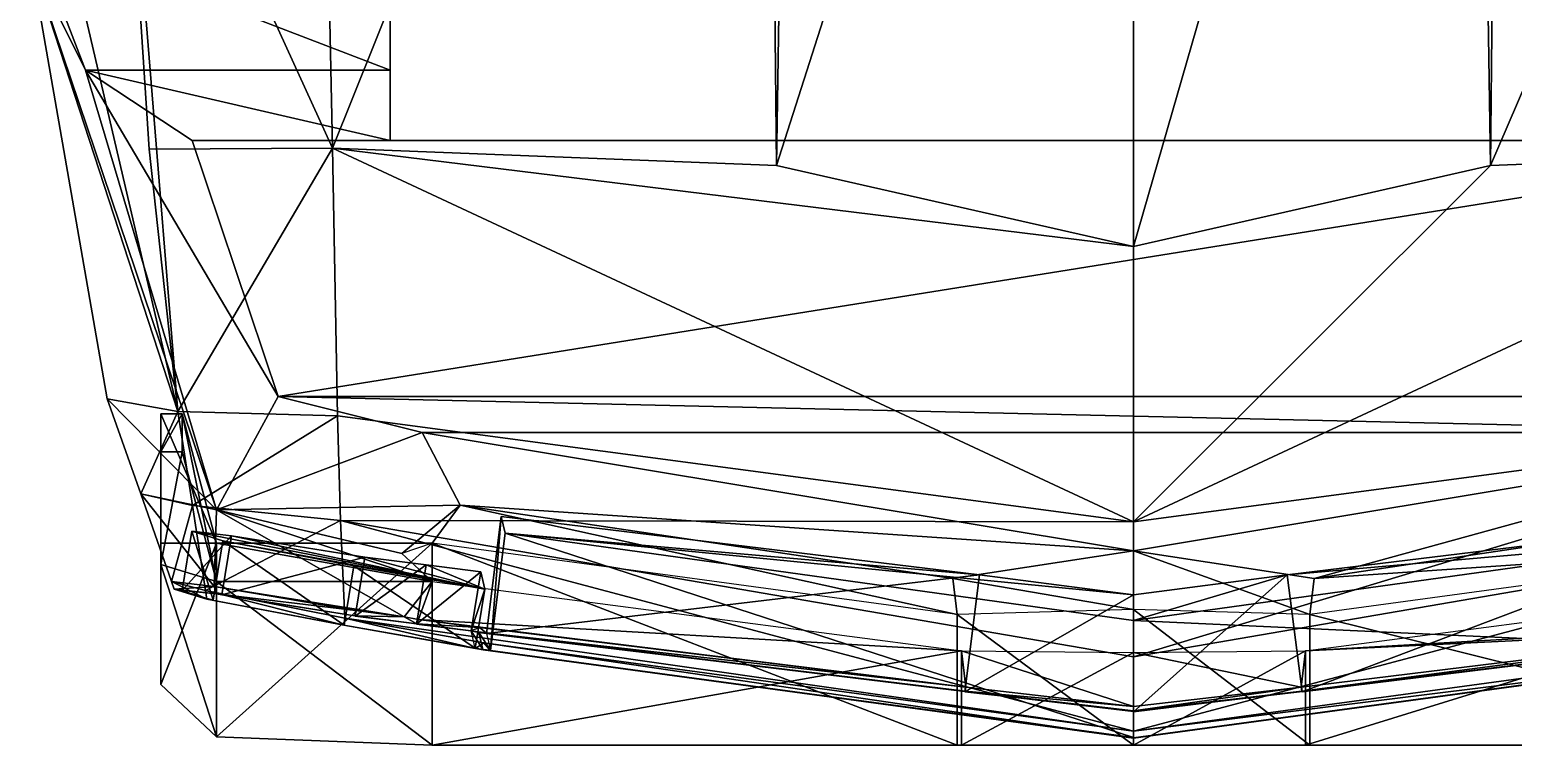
# Model space of a CAD drawing. Header units: metres. Extents: x -3 to 3, y -7.1 to 8.4.
# Drawn here: x -2.863 to 0.986, y -7.056 to -5.199 of the extents above; entities that cross this region are included whole.
import ezdxf

# ---------------------------------------------------------------- set-up
doc = ezdxf.new("R2010")
doc.units = ezdxf.units.M

msp = doc.modelspace()

# ---------------------------------------------------------------- linework, layer by layer
for points in [[(-0.9257, -5.5516, 1.002), (0.0002, -5.7622, 1.0222), (0.0002, -2.6596, 1.3116)], [(0.0002, -2.6596, 1.3116), (-0.8813, -2.7043, 1.2843), (-0.9257, -5.5516, 1.002)], [(0.8818, -2.7043, 1.2843), (0.0002, -2.6596, 1.3116), (0.0002, -5.7622, 1.0222)], [(-0.9548, -2.7082, 1.1427), (-2.1354, -2.7431, 1.0449), (-2.0779, -5.5063, 0.8355)], [(-2.0779, -5.5063, 0.8355), (-0.9257, -5.5516, 1.002), (-0.9548, -2.7082, 1.1427)], [(-0.9257, -5.5516, 1.002), (-0.8813, -2.7043, 1.2843), (-0.9548, -2.7082, 1.1427)], [(0.0002, -5.7622, 1.0222), (0.9262, -5.5516, 1.002), (0.8818, -2.7043, 1.2843)], [(0.9262, -5.5516, 1.002), (0.9552, -2.7082, 1.1427), (0.8818, -2.7043, 1.2843)], [(2.1359, -2.7431, 1.0449), (0.9552, -2.7082, 1.1427), (0.9262, -5.5516, 1.002)], [(-2.0779, -5.5063, 0.8355), (-2.1354, -2.7431, 1.0449), (-2.6323, -4.2904, 0.9985)], [(1.9286, -5.4871, -0.8517), (-1.9282, -5.4871, -0.8517), (-1.9282, -2.7434, -1.0927)], [(-1.9282, -2.7434, -1.0927), (1.9287, -2.7434, -1.0927), (1.9286, -5.4871, -0.8517)], [(-1.9282, -2.7434, -1.0927), (-1.9282, -5.4871, -0.8517), (-1.9279, -4.9484, -0.0085)], [(0.9262, -5.5516, 1.002), (2.0784, -5.5063, 0.8355), (2.1359, -2.7431, 1.0449)], [(-2.6323, -4.2904, 0.9985), (-2.8631, -4.5416, 0.4161), (-2.4785, -6.19, 0.7203)], [(-2.6323, -4.2904, 0.9985), (-2.553, -5.5091, 0.8615), (-2.0779, -5.5063, 0.8355)], [(-2.6323, -4.2904, 0.9985), (-2.4785, -6.19, 0.7203), (-2.553, -5.5091, 0.8615)], [(-2.8631, -4.5416, 0.4161), (-2.8611, -5.0161, 0.1009), (-2.4785, -6.19, 0.7203)], [(-2.7183, -5.3044, -0.4097), (-2.8611, -5.0161, 0.1009), (-2.8552, -4.9484, -0.0083)], [(-1.928, -5.3044, -0.4099), (-2.7183, -5.3044, -0.4097), (-2.8552, -4.9484, -0.0083)], [(-2.8552, -4.9484, -0.0083), (-1.9279, -4.9484, -0.0085), (-1.928, -5.3044, -0.4099)], [(-1.9279, -4.9484, -0.0085), (-1.9282, -5.4871, -0.8517), (-1.928, -5.3044, -0.4099)], [(-2.3787, -6.4451, -0.4195), (-2.6619, -6.157, 0.0771), (-2.8611, -5.0161, 0.1009)], [(-2.8611, -5.0161, 0.1009), (-2.7183, -5.3044, -0.4097), (-2.3787, -6.4451, -0.4195)], [(-2.8611, -5.0161, 0.1009), (-2.6619, -6.157, 0.0771), (-2.4785, -6.19, 0.7203)], [(-2.2188, -6.1513, -0.8346), (-2.3787, -6.4451, -0.4195), (-2.7183, -5.3044, -0.4097)], [(-2.7183, -5.3044, -0.4097), (-2.4417, -5.4871, -0.8516), (-2.2188, -6.1513, -0.8346)], [(-1.9282, -5.4871, -0.8517), (-2.4417, -5.4871, -0.8516), (-2.7183, -5.3044, -0.4097)], [(-2.7183, -5.3044, -0.4097), (-1.928, -5.3044, -0.4099), (-1.9282, -5.4871, -0.8517)], [(1.9286, -5.4871, -0.8517), (-2.2188, -6.1513, -0.8346), (-2.4417, -5.4871, -0.8516)], [(-2.4417, -5.4871, -0.8516), (-1.9282, -5.4871, -0.8517), (1.9286, -5.4871, -0.8517)], [(2.2192, -6.1513, -0.8346), (-2.2188, -6.1513, -0.8346), (1.9286, -5.4871, -0.8517)], [(-2.0779, -5.5063, 0.8355), (-2.553, -5.5091, 0.8615), (-2.4785, -6.19, 0.7203)], [(-2.4785, -6.19, 0.7203), (-2.065, -6.2009, 0.7181), (-2.0779, -5.5063, 0.8355)], [(-2.0779, -5.5063, 0.8355), (-2.065, -6.2009, 0.7181), (0.0002, -6.4761, 0.8189)], [(0.0002, -6.4761, 0.8189), (0.0002, -5.7622, 1.0222), (-2.0779, -5.5063, 0.8355)], [(-2.0779, -5.5063, 0.8355), (0.0002, -5.7622, 1.0222), (-0.9257, -5.5516, 1.002)], [(0.0002, -6.4761, 0.8189), (2.0655, -6.2009, 0.7181), (2.0784, -5.5063, 0.8355)], [(2.0784, -5.5063, 0.8355), (0.9262, -5.5516, 1.002), (0.0002, -6.4761, 0.8189)], [(0.0002, -6.4761, 0.8189), (0.9262, -5.5516, 1.002), (0.0002, -5.7622, 1.0222)], [(-2.3787, -6.4451, -0.4195), (-2.5751, -6.4038, 0.0835), (-2.6619, -6.157, 0.0771)], [(-2.4785, -6.19, 0.7203), (-2.6619, -6.157, 0.0771), (-2.5751, -6.4038, 0.0835)], [(-2.3787, -6.4451, -0.4195), (-2.2188, -6.1513, -0.8346), (-1.845, -6.2445, -0.8336)], [(1.8454, -6.2445, -0.8336), (-1.845, -6.2445, -0.8336), (-2.2188, -6.1513, -0.8346)], [(-2.2188, -6.1513, -0.8346), (2.2192, -6.1513, -0.8346), (1.8454, -6.2445, -0.8336)], [(-2.5751, -6.4038, 0.0835), (-2.441, -6.4335, 0.6159), (-2.4785, -6.19, 0.7203)], [(-2.5231, -6.2948, -0.3185), (-2.5231, -6.196, -0.458), (-2.4679, -6.196, -0.458)], [(-2.4679, -6.196, -0.458), (-2.4679, -6.2948, -0.3185), (-2.5231, -6.2948, -0.3185)], [(-2.3787, -6.5316, -0.458), (-2.4679, -6.196, -0.458), (-2.5231, -6.196, -0.458)], [(-2.5231, -6.196, -0.458), (-2.5231, -6.5316, -0.458), (-2.3787, -6.5316, -0.458)], [(-2.5231, -6.5316, -0.458), (-2.5231, -6.196, -0.458), (-2.5231, -6.2948, -0.3185)], [(-2.065, -6.2009, 0.7181), (-2.4785, -6.19, 0.7203), (-2.441, -6.4335, 0.6159)], [(-2.3787, -6.6304, -0.3185), (-2.4679, -6.2948, -0.3185), (-2.4679, -6.196, -0.458)], [(-2.4679, -6.196, -0.458), (-2.3787, -6.5316, -0.458), (-2.3787, -6.6304, -0.3185)], [(-2.441, -6.4335, 0.6159), (-2.0567, -6.4726, 0.6253), (-2.065, -6.2009, 0.7181)], [(0.0002, -6.4761, 0.8189), (-2.065, -6.2009, 0.7181), (-2.0567, -6.4726, 0.6253)], [(0.0002, -6.8261, 0.7252), (2.0572, -6.4726, 0.6253), (2.0655, -6.2009, 0.7181)], [(2.0655, -6.2009, 0.7181), (0.0002, -6.4761, 0.8189), (0.0002, -6.8261, 0.7252)], [(-1.845, -6.2445, -0.8336), (-1.7467, -6.4328, -0.6288), (-2.3787, -6.4451, -0.4195)], [(-1.7467, -6.4328, -0.6288), (-1.845, -6.2445, -0.8336), (0.0002, -6.5514, -0.7677)], [(1.8454, -6.2445, -0.8336), (0.0002, -6.5514, -0.7677), (-1.845, -6.2445, -0.8336)], [(0.4692, -6.6227, -0.6217), (0.0002, -6.5514, -0.7677), (1.8454, -6.2445, -0.8336)], [(1.8454, -6.2445, -0.8336), (1.7472, -6.4328, -0.6288), (0.4692, -6.6227, -0.6217)], [(-2.5231, -6.5871, -0.3185), (-2.5231, -6.2948, -0.3185), (-2.4679, -6.2948, -0.3185)], [(-2.4679, -6.2948, -0.3185), (-2.3787, -6.6304, -0.3185), (-2.5231, -6.5871, -0.3185)], [(-2.5231, -6.2948, -0.3185), (-2.5231, -6.5871, -0.3185), (-2.5231, -6.5316, -0.458)], [(-2.441, -6.4335, 0.6159), (-2.5751, -6.4038, 0.0835), (-2.495, -6.6308, 0.0895)], [(-2.5751, -6.4038, 0.0835), (-2.3787, -6.4451, -0.4195), (-2.3847, -6.6441, -0.1862)], [(-2.3847, -6.6441, -0.1862), (-2.495, -6.6308, 0.0895), (-2.5751, -6.4038, 0.0835)], [(-2.495, -6.6308, 0.0895), (-2.4072, -6.654, 0.5211), (-2.441, -6.4335, 0.6159)], [(-2.0567, -6.4726, 0.6253), (-2.441, -6.4335, 0.6159), (-2.4072, -6.654, 0.5211)], [(-2.3847, -6.6441, -0.1862), (-2.3787, -6.4451, -0.4195), (-1.8915, -6.7221, -0.2077)], [(-1.8981, -6.5581, -0.4195), (-2.3787, -6.4451, -0.4195), (-1.7467, -6.4328, -0.6288)], [(-1.8915, -6.7221, -0.2077), (-2.3787, -6.4451, -0.4195), (-1.8187, -6.6304, -0.3185)], [(-1.8187, -6.6304, -0.3185), (-2.3787, -6.4451, -0.4195), (-1.8981, -6.5581, -0.4195)], [(-1.7467, -6.4328, -0.6288), (-1.8187, -6.5316, -0.458), (-1.8981, -6.5581, -0.4195)], [(-0.4573, -6.7167, -0.4556), (-1.8187, -6.5316, -0.458), (-1.7467, -6.4328, -0.6288)], [(0.0002, -6.5514, -0.7677), (-0.4687, -6.6227, -0.6217), (-1.7467, -6.4328, -0.6288)], [(-1.7467, -6.4328, -0.6288), (-0.4687, -6.6227, -0.6217), (-0.4573, -6.7167, -0.4556)], [(-1.6784, -6.7656, -0.1613), (-1.6402, -6.462, -0.1383), (-0.3988, -6.6136, -0.1263)], [(-1.6402, -6.462, -0.1383), (-1.6784, -6.7656, -0.1613), (-1.6676, -6.8091, 0.5292)], [(-1.6676, -6.8091, 0.5292), (-1.6293, -6.5056, 0.5522), (-1.6402, -6.462, -0.1383)], [(-0.3988, -6.6136, -0.1263), (-1.6402, -6.462, -0.1383), (-1.6293, -6.5056, 0.5522)], [(0.4375, -6.9171, -0.1492), (0.3992, -6.6136, -0.1263), (1.6406, -6.462, -0.1383)], [(1.6298, -6.5056, 0.5522), (1.6406, -6.462, -0.1383), (0.3992, -6.6136, -0.1263)], [(1.6406, -6.462, -0.1383), (1.6789, -6.7656, -0.1613), (0.4375, -6.9171, -0.1492)], [(0.4692, -6.6227, -0.6217), (1.7472, -6.4328, -0.6288), (1.8192, -6.5316, -0.458)], [(-2.4677, -6.6541, 0.0919), (-2.4425, -6.5006, 0.0983), (-2.3398, -6.5123, -0.1476)], [(-2.4425, -6.5006, 0.0983), (-2.4677, -6.6541, 0.0919), (-2.3872, -6.6789, 0.4924)], [(-1.6821, -6.6505, 0.5339), (-2.4425, -6.5006, 0.0983), (-2.362, -6.5255, 0.4987)], [(-2.3398, -6.5123, -0.1476), (-2.4425, -6.5006, 0.0983), (-1.6821, -6.6505, 0.5339)], [(-2.3872, -6.6789, 0.4924), (-2.362, -6.5255, 0.4987), (-2.4425, -6.5006, 0.0983)], [(-2.4072, -6.654, 0.5211), (-2.0455, -6.7261, 0.5401), (-2.0567, -6.4726, 0.6253)], [(-2.0567, -6.4726, 0.6253), (0.0002, -6.8261, 0.7252), (0.0002, -6.4761, 0.8189)], [(0.0002, -7.0194, 0.6176), (0.0002, -6.8261, 0.7252), (-2.0567, -6.4726, 0.6253)], [(-2.0567, -6.4726, 0.6253), (-2.0455, -6.7261, 0.5401), (0.0002, -7.0194, 0.6176)], [(2.0572, -6.4726, 0.6253), (0.0002, -6.8261, 0.7252), (0.0002, -7.0194, 0.6176)], [(0.0002, -7.0194, 0.6176), (1.6851, -6.7899, 0.5564), (2.0572, -6.4726, 0.6253)], [(-2.5231, -6.8984, -0.4281), (-2.5231, -6.5316, -0.458), (-2.5231, -6.5871, -0.3185)], [(-2.3787, -6.5316, -0.458), (-2.5231, -6.5316, -0.458), (-2.5231, -6.8984, -0.4281)], [(-2.5231, -6.8984, -0.4281), (-2.3787, -7.0342, -0.4281), (-2.3787, -6.5316, -0.458)], [(-2.3398, -6.5123, -0.1476), (-2.365, -6.6657, -0.1539), (-2.4677, -6.6541, 0.0919)], [(-2.362, -6.5255, 0.4987), (-2.3872, -6.6789, 0.4924), (-2.0473, -6.7437, 0.5124)], [(-1.8187, -6.5316, -0.458), (-2.3787, -6.5316, -0.458), (-2.3787, -7.0342, -0.4281)], [(-2.3787, -7.0342, -0.4281), (-1.8187, -7.0558, -0.4281), (-1.8187, -6.5316, -0.458)], [(-1.8187, -6.6304, -0.3185), (-2.3787, -6.6304, -0.3185), (-2.3787, -6.5316, -0.458)], [(-2.3787, -6.5316, -0.458), (-1.8187, -6.5316, -0.458), (-1.8187, -6.6304, -0.3185)], [(-2.365, -6.6657, -0.1539), (-2.3398, -6.5123, -0.1476), (-1.9937, -6.5675, -0.1657)], [(-2.362, -6.5255, 0.4987), (-2.0221, -6.5903, 0.5188), (-1.6821, -6.6505, 0.5339)], [(-2.0473, -6.7437, 0.5124), (-2.0221, -6.5903, 0.5188), (-2.362, -6.5255, 0.4987)], [(-1.6821, -6.6505, 0.5339), (-1.9937, -6.5675, -0.1657), (-2.3398, -6.5123, -0.1476)], [(-1.8187, -6.6304, -0.3185), (-1.8187, -6.5316, -0.458), (-1.8981, -6.5581, -0.4195)], [(-1.8187, -6.5316, -0.458), (-1.8187, -7.0558, -0.4281), (-0.4573, -7.0558, -0.4267)], [(-0.4573, -7.0558, -0.4267), (-0.4573, -6.7167, -0.4556), (-1.8187, -6.5316, -0.458)], [(-1.6293, -6.5056, 0.5522), (-1.6676, -6.8091, 0.5292), (0.0002, -7.0351, 0.5879)], [(-1.6293, -6.5056, 0.5522), (0.0002, -6.665, -0.1041), (-0.3988, -6.6136, -0.1263)], [(0.0002, -7.0351, 0.5879), (0.0002, -6.7316, 0.6108), (-1.6293, -6.5056, 0.5522)], [(0.0002, -6.7316, 0.6108), (0.0002, -6.665, -0.1041), (-1.6293, -6.5056, 0.5522)], [(1.668, -6.8091, 0.5292), (1.6298, -6.5056, 0.5522), (0.0002, -6.7316, 0.6108)], [(0.3992, -6.6136, -0.1263), (0.0002, -6.7316, 0.6108), (1.6298, -6.5056, 0.5522)], [(1.8192, -6.5316, -0.458), (0.4577, -6.7167, -0.4556), (0.4692, -6.6227, -0.6217)], [(1.8192, -7.0558, -0.4281), (1.8192, -6.5316, -0.458), (0.4577, -6.7167, -0.4556)], [(-1.9937, -6.5675, -0.1657), (-2.0189, -6.7209, -0.172), (-2.365, -6.6657, -0.1539)], [(-2.0189, -6.7209, -0.172), (-1.9937, -6.5675, -0.1657), (-1.8344, -6.5879, -0.1678)], [(-1.8344, -6.5879, -0.1678), (-1.9937, -6.5675, -0.1657), (-1.6821, -6.6505, 0.5339)], [(-0.4687, -6.6227, -0.6217), (0.0002, -6.5514, -0.7677), (0.0002, -6.7032, -0.4749)], [(0.0002, -6.5514, -0.7677), (0.4692, -6.6227, -0.6217), (0.4577, -6.7167, -0.4556)], [(0.4577, -6.7167, -0.4556), (0.0002, -6.7032, -0.4749), (0.0002, -6.5514, -0.7677)], [(-2.5231, -6.5871, -0.3185), (-2.5231, -6.8984, -0.3481), (-2.5231, -6.8984, -0.4281)], [(-2.3787, -7.0342, -0.3481), (-2.5231, -6.8984, -0.3481), (-2.5231, -6.5871, -0.3185)], [(-2.5231, -6.5871, -0.3185), (-2.3787, -6.6304, -0.3185), (-2.3787, -7.0342, -0.3481)], [(-2.0221, -6.5903, 0.5188), (-2.0473, -6.7437, 0.5124), (-1.7073, -6.8039, 0.5276)], [(-1.7073, -6.8039, 0.5276), (-1.6821, -6.6505, 0.5339), (-2.0221, -6.5903, 0.5188)], [(-1.8344, -6.5879, -0.1678), (-1.8596, -6.7413, -0.1742), (-2.0189, -6.7209, -0.172)], [(-1.8596, -6.7413, -0.1742), (-1.8344, -6.5879, -0.1678), (-1.6928, -6.6057, -0.1566)], [(-1.6928, -6.6057, -0.1566), (-1.718, -6.7591, -0.1629), (-1.8596, -6.7413, -0.1742)], [(-1.6821, -6.6505, 0.5339), (-1.6928, -6.6057, -0.1566), (-1.8344, -6.5879, -0.1678)], [(-1.718, -6.7591, -0.1629), (-1.6928, -6.6057, -0.1566), (-1.6821, -6.6505, 0.5339)], [(-0.3988, -6.6136, -0.1263), (-0.437, -6.9171, -0.1492), (-1.6784, -6.7656, -0.1613)], [(-0.437, -6.9171, -0.1492), (-0.3988, -6.6136, -0.1263), (0.0002, -6.665, -0.1041)], [(0.0002, -6.9686, -0.127), (0.0002, -6.665, -0.1041), (0.3992, -6.6136, -0.1263)], [(0.3992, -6.6136, -0.1263), (0.4375, -6.9171, -0.1492), (0.0002, -6.9686, -0.127)], [(0.0002, -6.665, -0.1041), (0.0002, -6.7316, 0.6108), (0.3992, -6.6136, -0.1263)], [(-2.495, -6.6308, 0.0895), (-2.4883, -6.6506, 0.0899), (-2.4036, -6.677, 0.5114)], [(-2.4036, -6.677, 0.5114), (-2.4072, -6.654, 0.5211), (-2.495, -6.6308, 0.0895)], [(-2.4883, -6.6506, 0.0899), (-2.495, -6.6308, 0.0895), (-2.3847, -6.6441, -0.1862)], [(-2.3847, -6.6441, -0.1862), (-2.3782, -6.6627, -0.1732), (-2.4883, -6.6506, 0.0899)], [(-2.4883, -6.6506, 0.0899), (-2.4677, -6.6541, 0.0919), (-2.3872, -6.6789, 0.4924)], [(-2.3872, -6.6789, 0.4924), (-2.4036, -6.677, 0.5114), (-2.4883, -6.6506, 0.0899)], [(-2.4677, -6.6541, 0.0919), (-2.4883, -6.6506, 0.0899), (-2.3782, -6.6627, -0.1732)], [(-2.3782, -6.6627, -0.1732), (-2.365, -6.6657, -0.1539), (-2.4677, -6.6541, 0.0919)], [(-2.4072, -6.654, 0.5211), (-2.4036, -6.677, 0.5114), (-2.0484, -6.7443, 0.5324)], [(-2.0484, -6.7443, 0.5324), (-2.0455, -6.7261, 0.5401), (-2.4072, -6.654, 0.5211)], [(-1.8915, -6.7221, -0.2077), (-2.018, -6.7064, -0.2066), (-2.3847, -6.6441, -0.1862)], [(-2.3782, -6.6627, -0.1732), (-2.3847, -6.6441, -0.1862), (-2.018, -6.7064, -0.2066)], [(-1.8187, -7.0558, -0.3481), (-2.3787, -7.0342, -0.3481), (-2.3787, -6.6304, -0.3185)], [(-2.3787, -6.6304, -0.3185), (-1.8187, -6.6304, -0.3185), (-1.8187, -7.0558, -0.3481)], [(-1.8187, -6.6304, -0.3185), (-1.8547, -6.7293, -0.2102), (-1.8915, -6.7221, -0.2077)], [(-1.8547, -6.7293, -0.2102), (-1.8187, -6.6304, -0.3185), (-0.4459, -6.8107, -0.3104)], [(-1.8187, -7.0558, -0.3481), (-1.8187, -6.6304, -0.3185), (-0.4459, -6.8107, -0.3104)], [(-1.6821, -6.6505, 0.5339), (-1.7073, -6.8039, 0.5276), (-1.718, -6.7591, -0.1629)], [(0.0002, -6.7032, -0.4749), (-0.4573, -6.7167, -0.4556), (-0.4687, -6.6227, -0.6217)], [(0.4463, -6.8107, -0.3104), (1.8192, -6.6304, -0.3185), (1.8552, -6.7293, -0.2102)], [(1.8192, -6.6304, -0.3185), (1.8192, -7.0558, -0.3481), (0.4463, -7.0558, -0.3435)], [(0.4463, -7.0558, -0.3435), (0.4463, -6.8107, -0.3104), (1.8192, -6.6304, -0.3185)], [(-2.4036, -6.677, 0.5114), (-2.3872, -6.6789, 0.4924), (-2.0473, -6.7437, 0.5124)], [(-2.0473, -6.7437, 0.5124), (-2.0484, -6.7443, 0.5324), (-2.4036, -6.677, 0.5114)], [(-2.018, -6.7064, -0.2066), (-2.0195, -6.72, -0.192), (-2.3782, -6.6627, -0.1732)], [(-2.365, -6.6657, -0.1539), (-2.3782, -6.6627, -0.1732), (-2.0195, -6.72, -0.192)], [(-2.0195, -6.72, -0.192), (-2.0189, -6.7209, -0.172), (-2.365, -6.6657, -0.1539)], [(0.0002, -6.665, -0.1041), (0.0002, -6.9686, -0.127), (-0.437, -6.9171, -0.1492)], [(-2.0455, -6.7261, 0.5401), (-2.0484, -6.7443, 0.5324), (-1.7068, -6.8046, 0.5476)], [(0.0002, -7.0194, 0.6176), (-2.0455, -6.7261, 0.5401), (-1.6846, -6.7899, 0.5564)], [(-1.7068, -6.8046, 0.5476), (-1.6846, -6.7899, 0.5564), (-2.0455, -6.7261, 0.5401)], [(-2.0195, -6.72, -0.192), (-2.018, -6.7064, -0.2066), (-1.8915, -6.7221, -0.2077)], [(-1.8915, -6.7221, -0.2077), (-1.8589, -6.7406, -0.1941), (-2.0195, -6.72, -0.192)], [(-2.0189, -6.7209, -0.172), (-2.0195, -6.72, -0.192), (-1.8589, -6.7406, -0.1941)], [(-1.8589, -6.7406, -0.1941), (-1.8596, -6.7413, -0.1742), (-2.0189, -6.7209, -0.172)], [(-1.8915, -6.7221, -0.2077), (-1.8547, -6.7293, -0.2102), (-1.8589, -6.7406, -0.1941)], [(-1.8589, -6.7406, -0.1941), (-1.8547, -6.7293, -0.2102), (-1.6964, -6.7505, -0.198)], [(-0.4459, -6.8107, -0.3104), (-0.4344, -6.9047, -0.1858), (-1.8547, -6.7293, -0.2102)], [(-1.8547, -6.7293, -0.2102), (-0.4344, -6.9047, -0.1858), (-1.6964, -6.7505, -0.198)], [(0.0002, -7.0558, -0.4377), (0.0002, -6.7032, -0.4749), (-0.4573, -6.7167, -0.4556)], [(-0.4573, -6.7167, -0.4556), (-0.4573, -7.0558, -0.4267), (0.0002, -7.0558, -0.4377)], [(0.0002, -6.7032, -0.4749), (0.0002, -7.0558, -0.4377), (0.4577, -7.0558, -0.4267)], [(0.4577, -7.0558, -0.4267), (0.4577, -6.7167, -0.4556), (0.0002, -6.7032, -0.4749)], [(0.0002, -6.7316, 0.6108), (0.0002, -7.0351, 0.5879), (1.668, -6.8091, 0.5292)], [(1.8552, -6.7293, -0.2102), (1.6969, -6.7505, -0.198), (0.4463, -6.8107, -0.3104)], [(0.4577, -6.7167, -0.4556), (0.4577, -7.0558, -0.4267), (1.8192, -7.0558, -0.4281)], [(-2.0484, -6.7443, 0.5324), (-2.0473, -6.7437, 0.5124), (-1.7073, -6.8039, 0.5276)], [(-1.7073, -6.8039, 0.5276), (-1.7068, -6.8046, 0.5476), (-2.0484, -6.7443, 0.5324)], [(-1.8596, -6.7413, -0.1742), (-1.8589, -6.7406, -0.1941), (-1.7183, -6.7589, -0.183)], [(-1.7183, -6.7589, -0.183), (-1.718, -6.7591, -0.1629), (-1.8596, -6.7413, -0.1742)], [(-1.6964, -6.7505, -0.198), (-1.7183, -6.7589, -0.183), (-1.8589, -6.7406, -0.1941)], [(-1.7183, -6.7589, -0.183), (-1.6964, -6.7505, -0.198), (-1.6787, -6.7639, -0.1812)], [(-1.6787, -6.7639, -0.1812), (-1.6986, -6.7615, -0.1814), (-1.7183, -6.7589, -0.183)], [(-1.6982, -6.7628, -0.1614), (-1.718, -6.7591, -0.1629), (-1.7183, -6.7589, -0.183)], [(-1.7183, -6.7589, -0.183), (-1.6986, -6.7615, -0.1814), (-1.6982, -6.7628, -0.1614)], [(-1.718, -6.7591, -0.1629), (-1.6982, -6.7628, -0.1614), (-1.6874, -6.8068, 0.5285)], [(-1.6874, -6.8068, 0.5285), (-1.7073, -6.8039, 0.5276), (-1.718, -6.7591, -0.1629)], [(-1.6982, -6.7628, -0.1614), (-1.6986, -6.7615, -0.1814), (-1.6787, -6.7639, -0.1812)], [(-1.6787, -6.7639, -0.1812), (-1.6784, -6.7656, -0.1613), (-1.6982, -6.7628, -0.1614)], [(-1.6982, -6.7628, -0.1614), (-1.6784, -6.7656, -0.1613), (-1.6676, -6.8091, 0.5292)], [(-1.6676, -6.8091, 0.5292), (-1.6874, -6.8068, 0.5285), (-1.6982, -6.7628, -0.1614)], [(-1.6787, -6.7639, -0.1812), (-1.6964, -6.7505, -0.198), (-0.4344, -6.9047, -0.1858)], [(-0.4344, -6.9047, -0.1858), (-0.4363, -6.9157, -0.1692), (-1.6787, -6.7639, -0.1812)], [(-1.6784, -6.7656, -0.1613), (-1.6787, -6.7639, -0.1812), (-0.4363, -6.9157, -0.1692)], [(-0.4363, -6.9157, -0.1692), (-0.437, -6.9171, -0.1492), (-1.6784, -6.7656, -0.1613)], [(0.4463, -6.8107, -0.3104), (1.6969, -6.7505, -0.198), (0.4349, -6.9047, -0.1858)], [(0.4367, -6.9157, -0.1692), (0.4349, -6.9047, -0.1858), (1.6969, -6.7505, -0.198)], [(1.6969, -6.7505, -0.198), (1.6792, -6.7639, -0.1812), (0.4367, -6.9157, -0.1692)], [(0.4375, -6.9171, -0.1492), (0.4367, -6.9157, -0.1692), (1.6792, -6.7639, -0.1812)], [(1.6792, -6.7639, -0.1812), (1.6789, -6.7656, -0.1613), (0.4375, -6.9171, -0.1492)], [(-0.4459, -6.8107, -0.3104), (-0.4459, -7.0558, -0.3435), (-1.8187, -7.0558, -0.3481)], [(-1.7068, -6.8046, 0.5476), (-1.7073, -6.8039, 0.5276), (-1.6874, -6.8068, 0.5285)], [(-1.6673, -6.8108, 0.5492), (-1.6846, -6.7899, 0.5564), (-1.7068, -6.8046, 0.5476)], [(-1.7068, -6.8046, 0.5476), (-1.6871, -6.8081, 0.5485), (-1.6673, -6.8108, 0.5492)], [(-1.6874, -6.8068, 0.5285), (-1.6871, -6.8081, 0.5485), (-1.7068, -6.8046, 0.5476)], [(-1.6874, -6.8068, 0.5285), (-1.6676, -6.8091, 0.5292), (-1.6673, -6.8108, 0.5492)], [(-1.6673, -6.8108, 0.5492), (-1.6871, -6.8081, 0.5485), (-1.6874, -6.8068, 0.5285)], [(-1.6846, -6.7899, 0.5564), (-1.6673, -6.8108, 0.5492), (0.0002, -7.037, 0.6078)], [(0.0002, -7.037, 0.6078), (0.0002, -7.0194, 0.6176), (-1.6846, -6.7899, 0.5564)], [(-1.6673, -6.8108, 0.5492), (-1.6676, -6.8091, 0.5292), (0.0002, -7.0351, 0.5879)], [(0.0002, -7.0351, 0.5879), (0.0002, -7.037, 0.6078), (-1.6673, -6.8108, 0.5492)], [(-0.4459, -6.8107, -0.3104), (0.0002, -6.8154, -0.3099), (0.0002, -6.9555, -0.1637)], [(0.0002, -6.9555, -0.1637), (-0.4344, -6.9047, -0.1858), (-0.4459, -6.8107, -0.3104)], [(-0.4459, -7.0558, -0.3435), (-0.4459, -6.8107, -0.3104), (0.0002, -6.8154, -0.3099)], [(1.6678, -6.8108, 0.5492), (1.6851, -6.7899, 0.5564), (0.0002, -7.0194, 0.6176)], [(0.0003, -7.037, 0.6078), (0.0002, -7.0351, 0.5879), (1.668, -6.8091, 0.5292)], [(0.0002, -6.8154, -0.3099), (0.4463, -6.8107, -0.3104), (0.4349, -6.9047, -0.1858)], [(0.4463, -6.8107, -0.3104), (0.4463, -7.0558, -0.3435), (0.0002, -7.0558, -0.3432)], [(0.0002, -7.0558, -0.3432), (0.0002, -6.8154, -0.3099), (0.4463, -6.8107, -0.3104)], [(0.0002, -7.0194, 0.6176), (0.0003, -7.037, 0.6078), (1.6678, -6.8108, 0.5492)], [(1.668, -6.8091, 0.5292), (1.6678, -6.8108, 0.5492), (0.0003, -7.037, 0.6078)], [(0.0002, -6.8154, -0.3099), (0.0002, -7.0558, -0.3432), (-0.4459, -7.0558, -0.3435)], [(0.4349, -6.9047, -0.1858), (0.0002, -6.9555, -0.1637), (0.0002, -6.8154, -0.3099)], [(-2.3787, -7.0342, -0.4281), (-2.5231, -6.8984, -0.4281), (-2.5231, -6.8984, -0.3481)], [(-2.5231, -6.8984, -0.3481), (-2.3787, -7.0342, -0.3481), (-2.3787, -7.0342, -0.4281)], [(-0.437, -6.9171, -0.1492), (-0.4363, -6.9157, -0.1692), (0, -6.9667, -0.147)], [(0, -6.9667, -0.147), (0.0002, -6.9686, -0.127), (-0.437, -6.9171, -0.1492)], [(-0.4363, -6.9157, -0.1692), (-0.4344, -6.9047, -0.1858), (0.0002, -6.9555, -0.1637)], [(0.0002, -6.9555, -0.1637), (0, -6.9667, -0.147), (-0.4363, -6.9157, -0.1692)], [(0.0005, -6.9667, -0.147), (0.0002, -6.9555, -0.1637), (0.4349, -6.9047, -0.1858)], [(0.0002, -6.9686, -0.127), (0.0005, -6.9667, -0.147), (0.4367, -6.9157, -0.1692)], [(0.4367, -6.9157, -0.1692), (0.4375, -6.9171, -0.1492), (0.0002, -6.9686, -0.127)], [(0.4349, -6.9047, -0.1858), (0.4367, -6.9157, -0.1692), (0.0005, -6.9667, -0.147)], [(0.0002, -6.9555, -0.1637), (0.0002, -6.9686, -0.127), (0, -6.9667, -0.147)], [(0.0002, -6.9555, -0.1637), (0.0005, -6.9667, -0.147), (0.0002, -6.9686, -0.127)], [(-1.8187, -7.0558, -0.4281), (-2.3787, -7.0342, -0.4281), (-2.3787, -7.0342, -0.3481)], [(-2.3787, -7.0342, -0.3481), (-1.8187, -7.0558, -0.3481), (-1.8187, -7.0558, -0.4281)], [(0.0002, -7.0351, 0.5879), (0.0002, -7.0194, 0.6176), (0.0002, -7.037, 0.6078)], [(0.0002, -7.0351, 0.5879), (0.0003, -7.037, 0.6078), (0.0002, -7.0194, 0.6176)], [(0.0002, -7.0558, -0.4377), (-1.8187, -7.0558, -0.3481), (-0.4459, -7.0558, -0.3435)], [(-1.8187, -7.0558, -0.4281), (-1.8187, -7.0558, -0.3481), (0.0002, -7.0558, -0.4377)], [(0.0002, -7.0558, -0.4377), (-0.4573, -7.0558, -0.4267), (-1.8187, -7.0558, -0.4281)], [(-0.4459, -7.0558, -0.3435), (0.0002, -7.0558, -0.3432), (0.0002, -7.0558, -0.4377)], [(1.8192, -7.0558, -0.4281), (0.4577, -7.0558, -0.4267), (0.0002, -7.0558, -0.4377)], [(0.0002, -7.0558, -0.4377), (1.8192, -7.0558, -0.3481), (1.8192, -7.0558, -0.4281)], [(0.4463, -7.0558, -0.3435), (1.8192, -7.0558, -0.3481), (0.0002, -7.0558, -0.4377)], [(0.0002, -7.0558, -0.4377), (0.0002, -7.0558, -0.3432), (0.4463, -7.0558, -0.3435)]]:
    msp.add_3dface(points)

doc.saveas('drawing.dxf')
